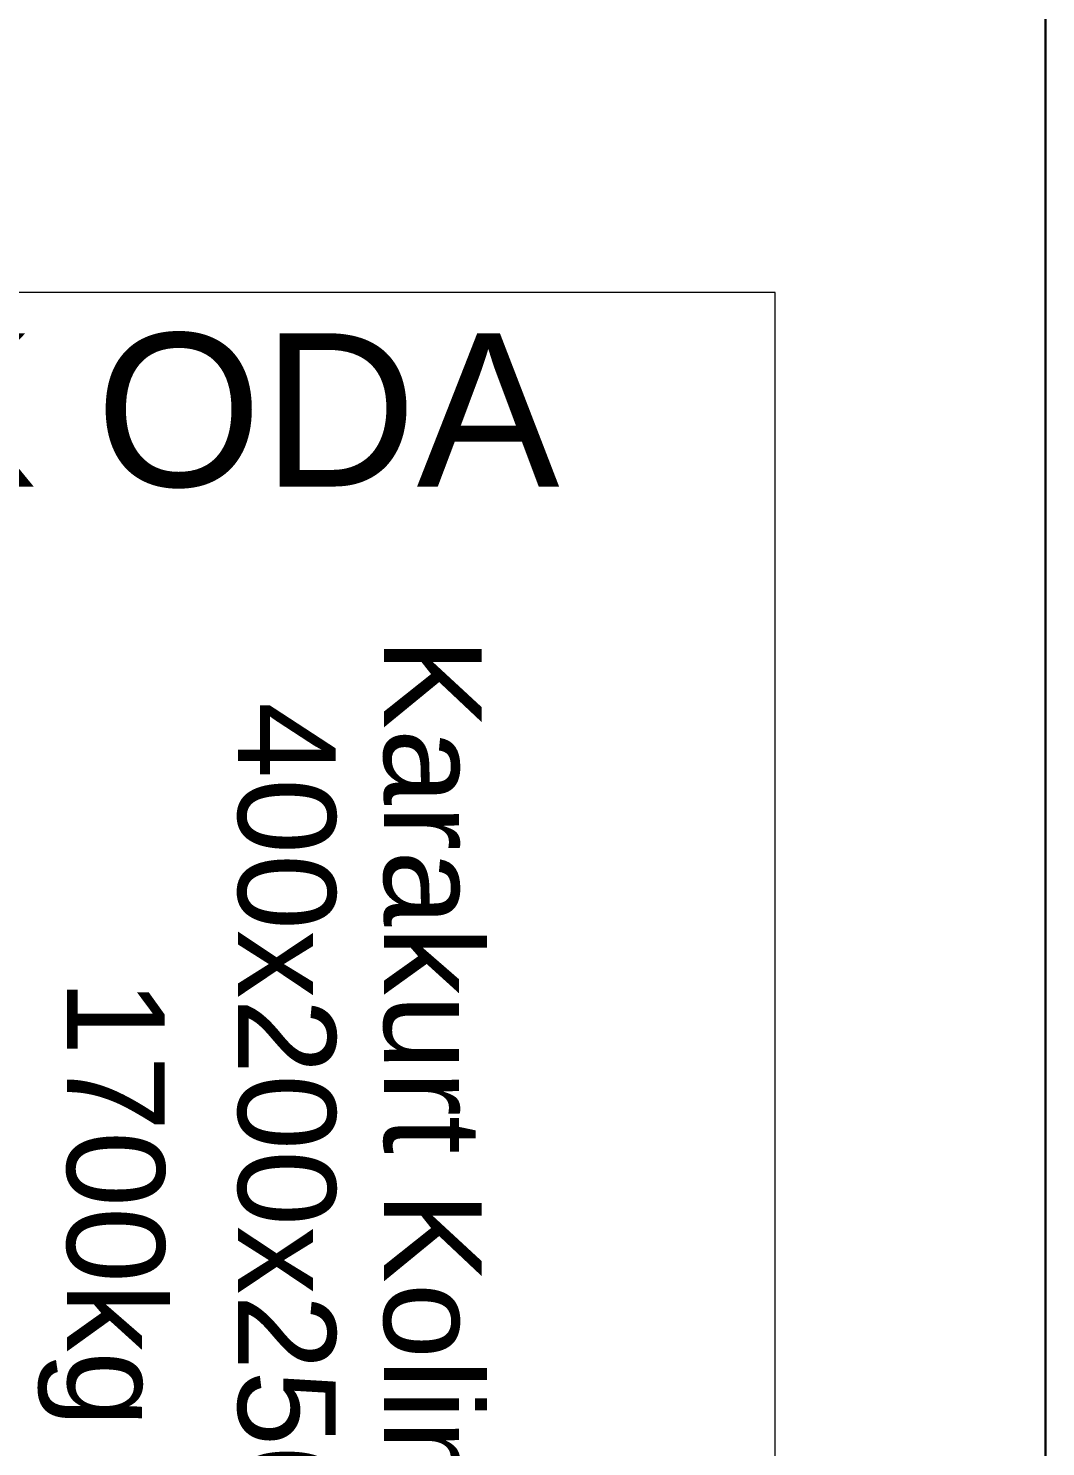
# Model space of a CAD drawing. Header units: centimetres. Extents: x 405464 to 563355, y 50011 to 66875.
# Drawn here: x 508957.6 to 509165.8, y 53223.2 to 53513.4 of the extents above; entities that cross this region are included whole.
import ezdxf
from ezdxf.enums import TextEntityAlignment as Align

# ---------------------------------------------------------------- set-up
doc = ezdxf.new("R2010")
doc.units = ezdxf.units.CM
doc.layers.get('0').update_dxf_attribs({"lineweight": 9})
doc.layers.add('-MH_Ad', color=1, linetype='Continuous', lineweight=9, true_color=0xff0000)
for name, color, linetype, lineweight in [('0-KRCN-MİMARİ-220526', 8, 'Continuous', 9), ('A_Duvar-alçiplak', 3, 'Continuous', 30), ('M00_Mahal_No$0$MH_Alan', 51, 'Continuous', 9), ('MH_Alan', 51, 'Continuous', 9), ('TF_Cihaz', 20, 'Continuous', 13), ('TF_Mobilya', 142, 'Continuous', 9)]:
    doc.layers.add(name, color=color, linetype=linetype, lineweight=lineweight)
doc.layers.add('TF_Cihaz_yazı', color=5, linetype='Continuous')
doc.styles.add('M00_Mahal_No$0$Kalin01', font='swissk.ttf')
doc.styles.add('M00_Mahal_No$0$Normal', font='swiss.ttf')
doc.styles.add('MP_KAPI_POZ', font='arial.ttf')

# ---------------------------------------------------------------- blocks, each defined once
blk = doc.blocks.new('mimari_yeni_durum')
at = {"layer": 'A_Duvar-alçiplak', "color": 8}
blk.add_line((4807.5, 1661.5), (4807.5, 797), dxfattribs=at)
blk = doc.blocks.new('görüş_sis_üretim_alanı')
at = {"layer": 'TF_Cihaz', "color": 8}
blk.add_lwpolyline([(2922.13, 740), (3122.13, 740), (3122.13, 1140), (2922.13, 1140)], close=True, dxfattribs=at)
at = {"layer": 'TF_Cihaz_yazı', "color": 8, "style": 'MP_KAPI_POZ'}
for s, p in [('Karakurt Kolimatör', (3052.11, 953.68)), ('400x200x250cm', (3022.27, 953.68)), ('1700kg', (2987.27, 953.68))]:
    blk.add_text(s, height=20, rotation=270, dxfattribs=at).set_placement(p, align=Align.MIDDLE_CENTER)
blk = doc.blocks.new('M00_Mahal_No$0$MHL')
at = {"color": 0, "linetype": 'ByBlock', "lineweight": -2}
for tag, height, style, p in [('MAHALNO', 25, 'M00_Mahal_No$0$Kalin01', (0, -17.5)), ('MAHALADI', 40, 'M00_Mahal_No$0$Normal', (0, -67.5))]:
    blk.add_attdef(tag, text='', height=height, dxfattribs=dict(at, style=style)).set_placement(p, align=Align.MIDDLE_CENTER)
at = {"layer": 'M00_Mahal_No$0$MH_Alan', "style": 'M00_Mahal_No$0$Normal'}
blk.add_attdef('ALAN', text='', height=40, dxfattribs=at).set_placement((0, -127.5), align=Align.MIDDLE_CENTER)
blk = doc.blocks.new('A$C17b1b0ad')
at = {"layer": 'MH_Alan', "color": 8}
blk.add_lwpolyline([(4037.5, 797), (4807.5, 797), (4807.5, 1661.5), (4057.5, 1661.5), (4057.5, 1620), (4037.5, 1620)], close=True, dxfattribs=at)
at = {"layer": '-MH_Ad', "color": 8}
ref = blk.add_blockref('M00_Mahal_No$0$MHL', (4420.81, 1225.92), dxfattribs=dict(at, xscale=0.7839999999999999, yscale=0.7839999999999999, zscale=0.7839999999999999))
ref.add_attrib('MAHALADI', 'KARAKURT KARANLIK ODA', dxfattribs={"layer": '0', "color": 0, "linetype": 'ByBlock', "lineweight": -2, "height": 31.36, "style": 'M00_Mahal_No$0$Normal'}).set_placement((4420.81, 1173), align=Align.MIDDLE_CENTER)
blk = doc.blocks.new('A$C9e52caec')
at = {"layer": '-MH_Ad', "color": 8}
blk.add_blockref('A$C17b1b0ad', (0, 0), dxfattribs=at)
at = {"color": 8}
blk.add_blockref('mimari_yeni_durum', (0, 0), dxfattribs=at)
at = {"layer": 'TF_Mobilya', "color": 8}
blk.add_blockref('görüş_sis_üretim_alanı', (1630, 57), dxfattribs=at)

msp = doc.modelspace()

# ---------------------------------------------------------------- block references
at = {"layer": '0-KRCN-MİMARİ-220526', "rotation": 359.999999999997}
msp.add_blockref('A$C9e52caec', (504358.27, 52262.37, 74), dxfattribs=at)

doc.saveas('drawing.dxf')
